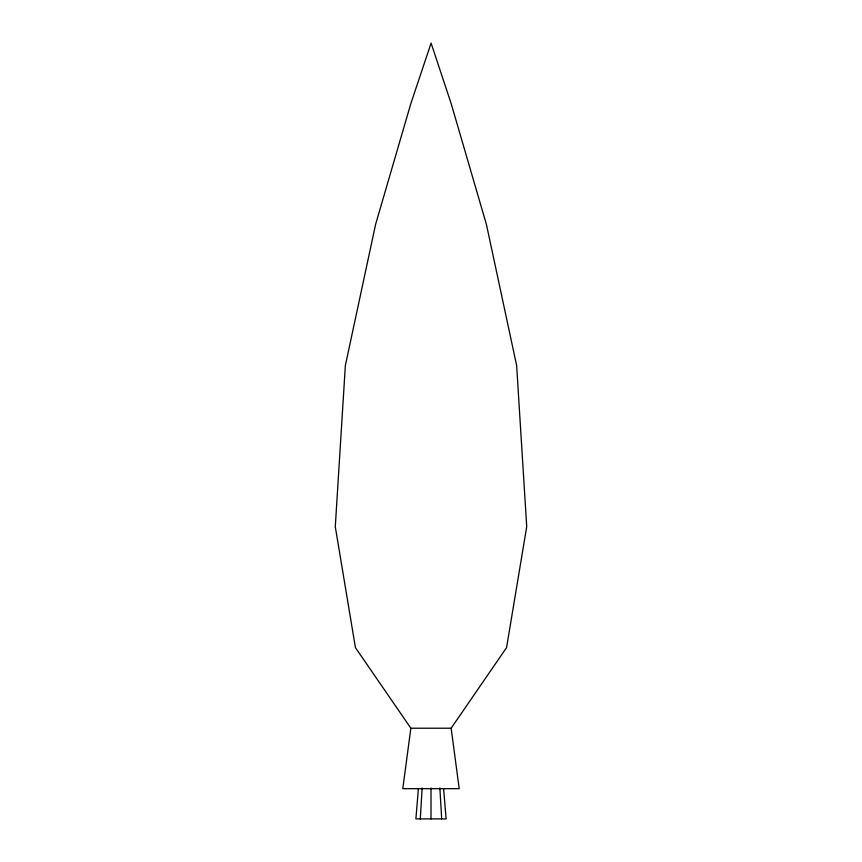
<?xml version="1.0" encoding="UTF-8"?>
<svg xmlns="http://www.w3.org/2000/svg" width="862" height="862" viewBox="0 0 862 862"><rect width="100%" height="100%" fill="white"/><g stroke="black" fill="none" stroke-linecap="round" stroke-linejoin="round"><path stroke-width="1.29" d="M420.311 818.9L422.132 787.997M418.404 788.676L415.883 818.9L446.117 818.9L443.596 788.676M410.851 728.218L402.791 788.676L459.209 788.676L451.149 728.218L506.565 647.621L526.714 526.714L516.64 365.51L486.416 224.454L451.149 103.548L431.097 43.1L410.851 103.548L375.584 224.454L345.36 365.51L335.286 526.714L355.435 647.621L410.851 728.218L451.149 728.218M439.868 787.997L441.689 818.9M431 787.997L431 818.9"/></g></svg>
